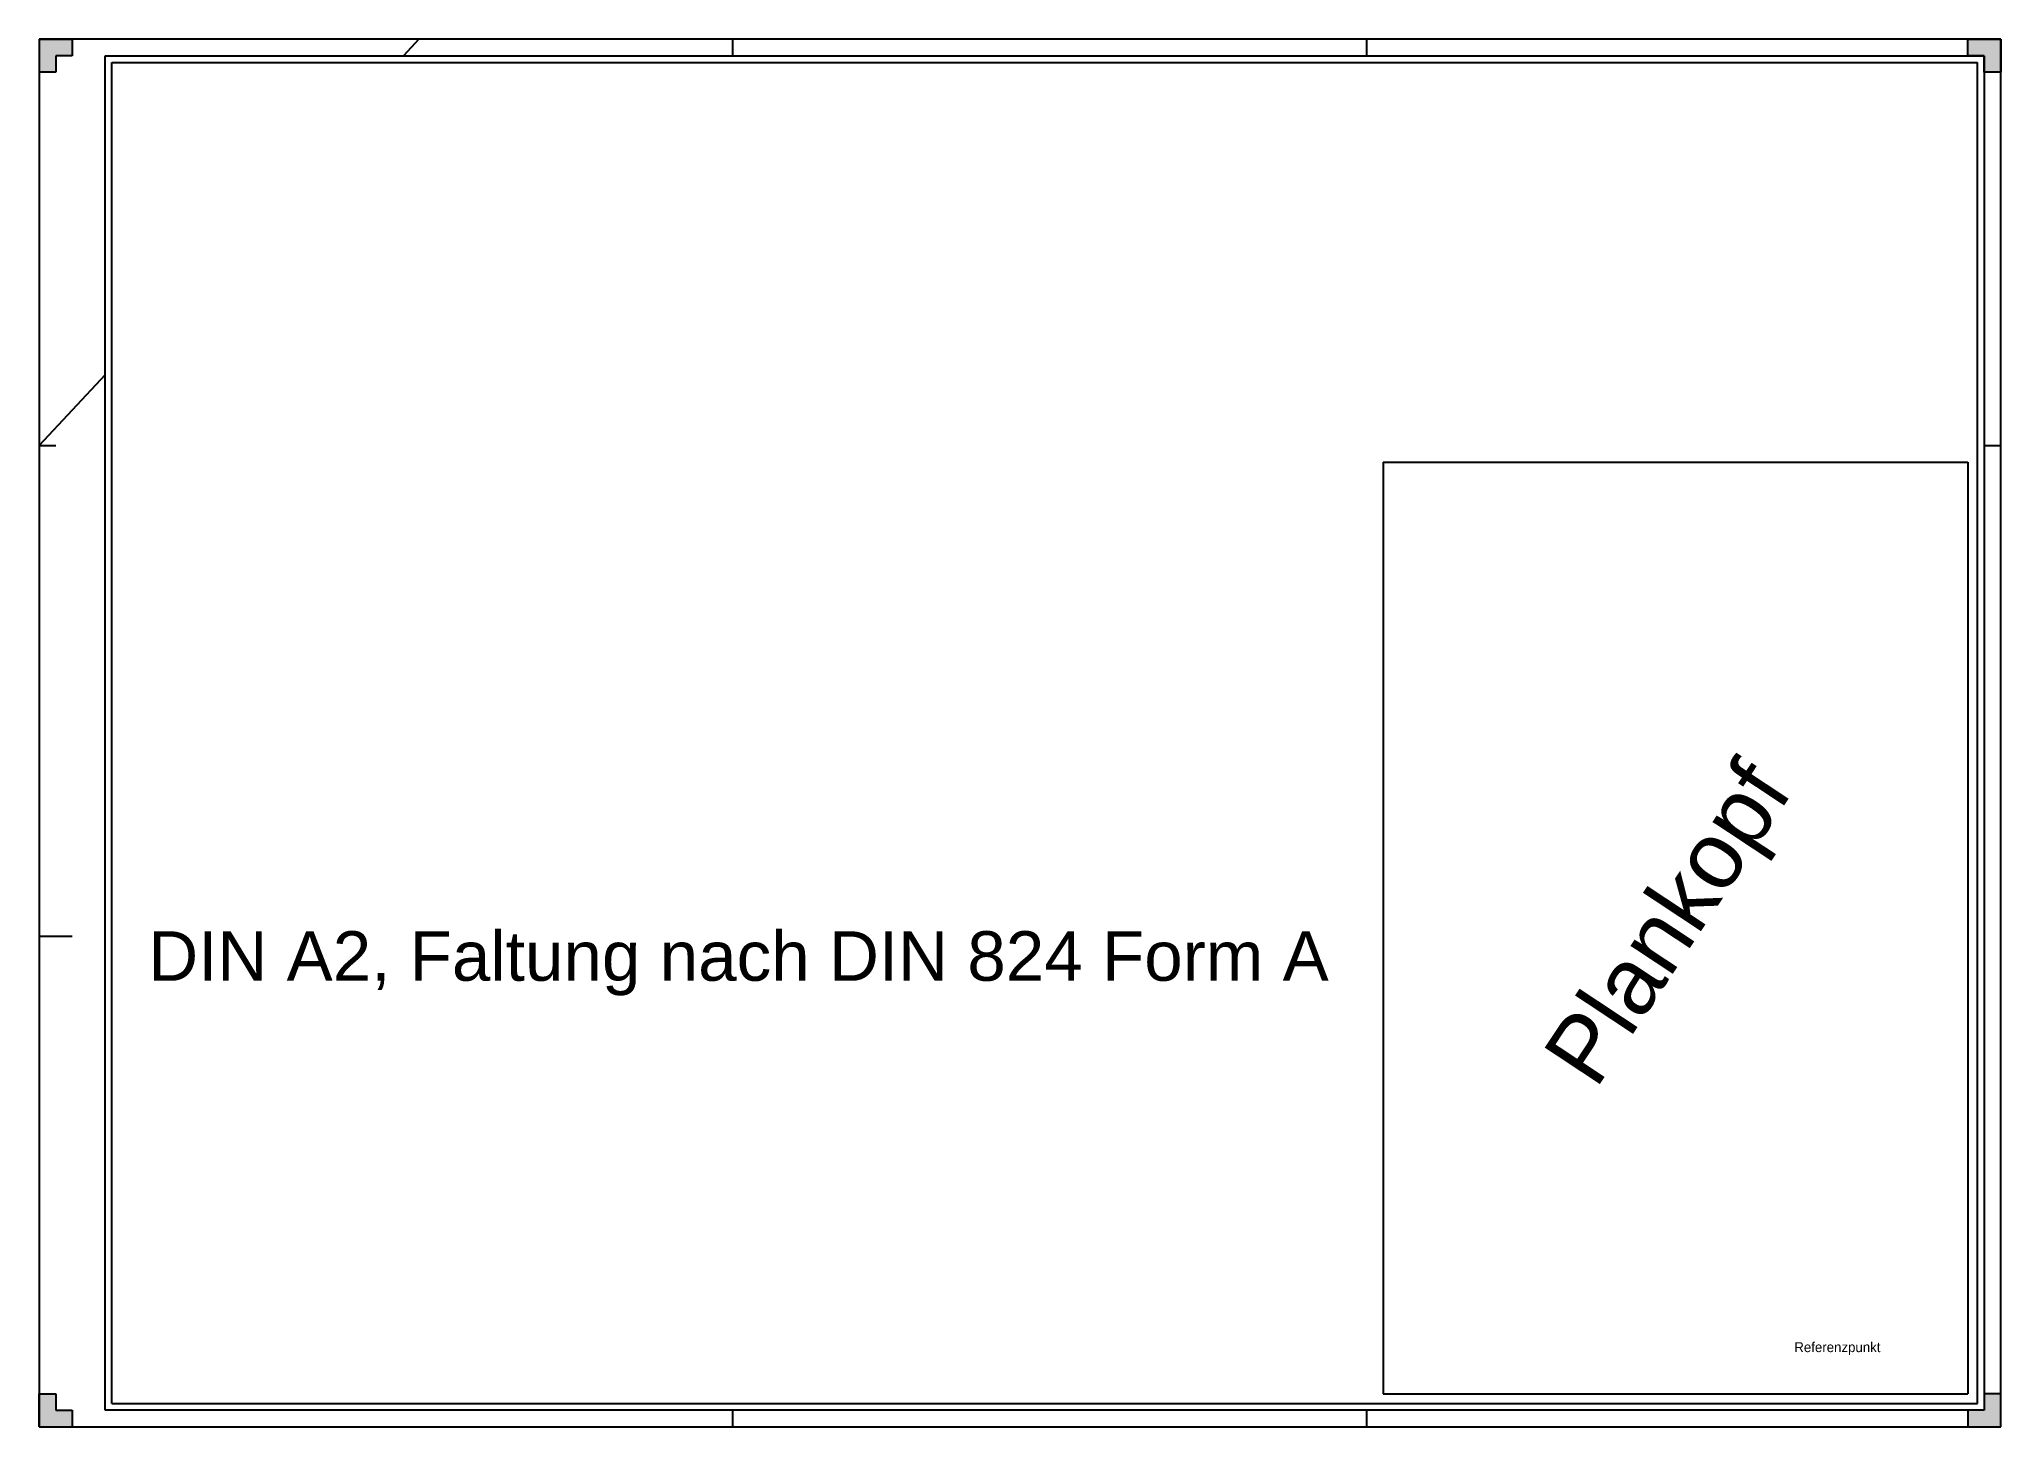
# Model space of a CAD drawing. Header units: millimetres. Extents: x 247 to 841, y 0 to 420.
import ezdxf

# ---------------------------------------------------------------- set-up
doc = ezdxf.new("R2010")
doc.units = ezdxf.units.MM
for name, color, linetype, true_color in [('Blattrahmen', 2, 'Continuous', 0xffff00), ('Faltmarken', 3, 'Continuous', 0x00ff00), ('Planecken', 2, 'Continuous', 0xffff00), ('Plankopf', 6, 'Continuous', 0xff00ff), ('Text', 3, 'Continuous', 0x00ff00), ('Zeichnungsrahmen rot', 1, 'Continuous', 0xff0000), ('Zeichnungsrahmen_blau', 5, 'Continuous', 0x0000ff)]:
    doc.layers.add(name, color=color, linetype=linetype, true_color=true_color)
doc.styles.add('textstyle0', font='')
doc.styles.add('textstyle1', font='')
doc.styles.add('textstyle2', font='')
doc.styles.get('textstyle0').set_extended_font_data('FreeMono')
doc.styles.get('textstyle1').set_extended_font_data('Liberation Sans')
doc.styles.get('textstyle2').set_extended_font_data('Liberation Sans')

msp = doc.modelspace()

# ---------------------------------------------------------------- hatches: boundary and pattern name
at = {"layer": 'Planecken'}
for points in [[(257, 420), (257, 415), (252, 415), (252, 410), (247, 410), (247, 420)], [(831, 420), (841, 420), (841, 410), (836, 410), (836, 415), (831, 415)], [(247, 0), (247, 10), (252, 10), (252, 5), (257, 5), (257, 0)], [(831, 0), (841, 0), (841, 10), (836, 10), (836, 5), (831, 5)]]:
    msp.add_hatch(color=256, dxfattribs=at).paths.add_polyline_path(points)

# ---------------------------------------------------------------- linework, layer by layer
at = {"layer": 'Blattrahmen'}
for p, q in [((841, 420), (247, 420)), ((247, 420), (247, 0)), ((841, 0), (841, 420)), ((247, 0), (841, 0))]:
    msp.add_line(p, q, dxfattribs=at)
at = {"layer": 'Faltmarken'}
for p, q in [((362, 420), (357.33, 415)), ((457, 415), (457, 420)), ((649, 415), (649, 420)), ((267, 318.39), (247, 297)), ((247, 297), (252, 297)), ((836, 297), (841, 297)), ((247, 148.5), (257, 148.5)), ((457, 0), (457, 5)), ((649, 0), (649, 5))]:
    msp.add_line(p, q, dxfattribs=at)
at = {"layer": 'Planecken'}
for p, q in [((247, 420), (257, 420)), ((257, 420), (257, 415)), ((831, 420), (841, 420)), ((831, 415), (831, 420)), ((841, 420), (841, 410)), ((252, 410), (247, 410)), ((257, 415), (252, 415)), ((252, 415), (252, 410)), ((836, 415), (831, 415)), ((836, 410), (836, 415)), ((841, 410), (836, 410)), ((247, 0), (247, 10)), ((247, 10), (252, 10)), ((252, 10), (252, 5)), ((841, 10), (836, 10)), ((836, 10), (836, 5)), ((841, 0), (841, 10)), ((247, 0), (257, 0)), ((252, 5), (257, 5)), ((257, 5), (257, 0)), ((836, 5), (831, 5)), ((831, 5), (831, 0)), ((831, 0), (841, 0))]:
    msp.add_line(p, q, dxfattribs=at)
at = {"layer": 'Plankopf'}
for p, q in [((654, 292), (831, 292)), ((654, 292), (654, 10)), ((831, 292), (831, 10)), ((654, 10), (831, 10))]:
    msp.add_line(p, q, dxfattribs=at)
at = {"layer": 'Zeichnungsrahmen rot'}
for p, q in [((269, 7), (269, 413)), ((269, 413), (834, 413)), ((834, 7), (834, 413)), ((269, 7), (834, 7))]:
    msp.add_line(p, q, dxfattribs=at)
at = {"layer": 'Zeichnungsrahmen_blau'}
for p, q in [((267, 5), (267, 415)), ((267, 415), (836, 415)), ((836, 415), (836, 5)), ((836, 5), (267, 5))]:
    msp.add_line(p, q, dxfattribs=at)

# ---------------------------------------------------------------- texts
at = {"layer": 'Plankopf', "insert": (742.5, 151), "char_height": 20, "attachment_point": 5, "rotation": 56.5, "style": 'textstyle1'}
msp.add_mtext('Plankopf', dxfattribs=at)
at = {"layer": 'Text'}
for s, insert, char_height, attachment_point, style in [('DIN A2, Faltung nach DIN 824 Form A', (280, 150), 15, 1, 'textstyle2'), ('Referenzpunkt', (778.48, 23.64), 3, 4, 'textstyle0')]:
    msp.add_mtext(s, dxfattribs=dict(at, insert=insert, char_height=char_height, attachment_point=attachment_point, style=style))

doc.saveas('drawing.dxf')
